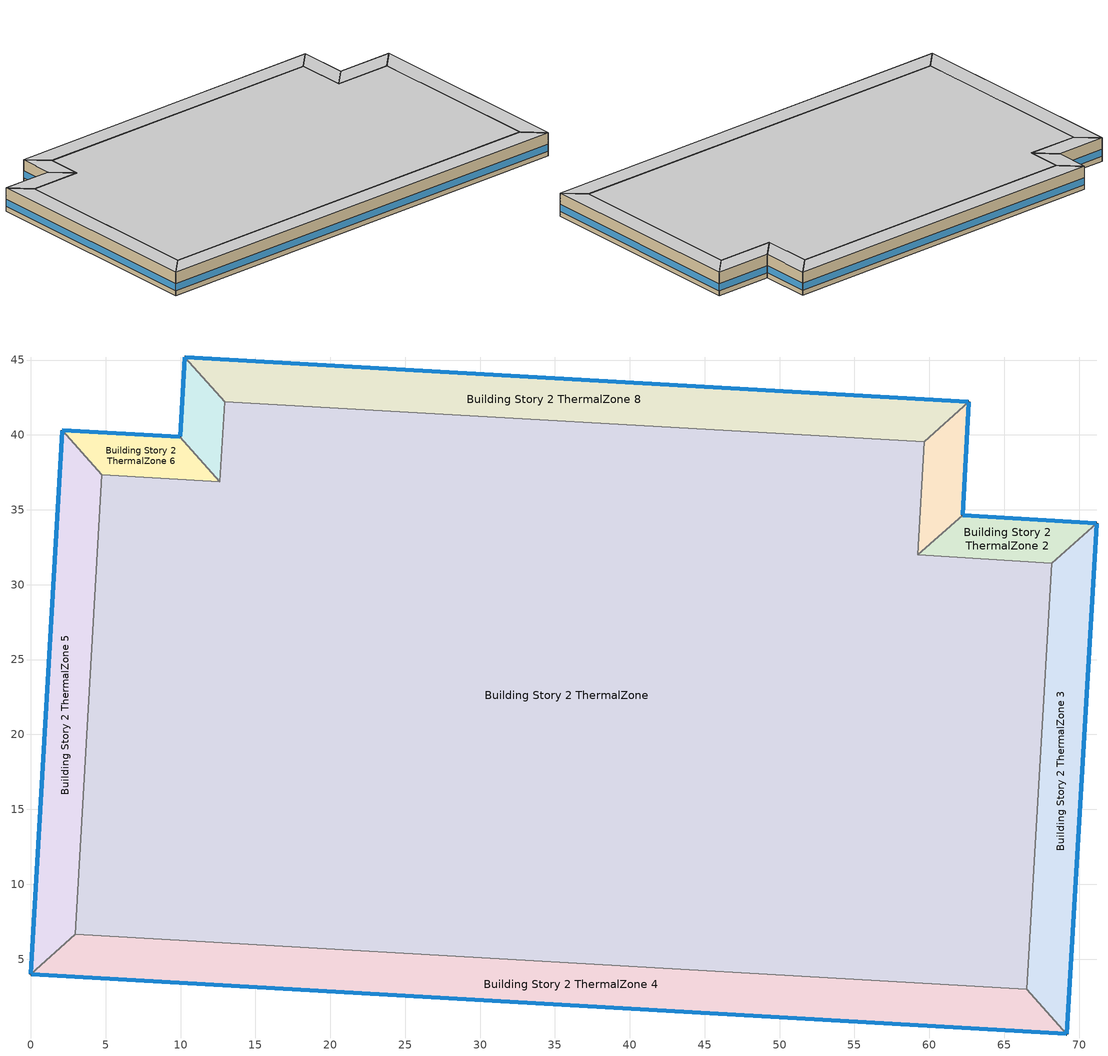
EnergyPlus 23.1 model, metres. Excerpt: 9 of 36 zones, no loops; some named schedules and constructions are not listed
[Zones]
Building Story 2 ThermalZone
 floor adiabatic (Typical Interior Ceiling): 59.65,39.54 59.23,31.99 68.18,31.44 66.51,2.99 2.99,6.66 4.76,37.33 12.62,36.88 12.95,42.21 z3.6
 wall adiabatic (Typical Interior Wall): 59.23,31.99 59.65,39.54 12.95,42.21 12.62,36.88 4.76,37.33 2.99,6.66 66.51,2.99 68.18,31.44 59.23,31.99 z3.6:7.2
 ceiling adiabatic (Typical Interior Floor): 12.95,42.21 12.62,36.88 4.76,37.33 2.99,6.66 66.51,2.99 68.18,31.44 59.23,31.99 59.65,39.54 z7.2
Building Story 2 ThermalZone 1
 floor adiabatic (Typical Interior Ceiling): 62.63,42.2 62.22,34.65 59.23,31.99 59.65,39.54 z3.6
 wall outside (Typical Insulated Steel Framed Exterior Wall R-20.41): 62.22,34.65 62.63,42.2 z3.6:7.2
 wall adiabatic (Typical Interior Wall): 62.63,42.2 59.65,39.54 59.23,31.99 62.22,34.65 z3.6:7.2
 window (U 0.48 SHGC 0.40 Dbl Ref-D Clr 6mm/13mm): 62.22,34.68 62.63,42.18 z4.36:5.45
 ceiling adiabatic (Typical Interior Floor): 59.65,39.54 59.23,31.99 62.22,34.65 62.63,42.2 z7.2
Building Story 2 ThermalZone 2
 floor adiabatic (Typical Interior Ceiling): 62.22,34.65 71.18,34.1 68.18,31.44 59.23,31.99 z3.6
 wall outside (Typical Insulated Steel Framed Exterior Wall R-20.41): 71.18,34.1 62.22,34.65 z3.6:7.2
 wall adiabatic (Typical Interior Wall): 62.22,34.65 59.23,31.99 68.18,31.44 71.18,34.1 z3.6:7.2
 window (U 0.48 SHGC 0.40 Dbl Ref-D Clr 6mm/13mm): 71.15,34.1 62.24,34.65 z4.36:5.45
 ceiling adiabatic (Typical Interior Floor): 59.23,31.99 68.18,31.44 71.18,34.1 62.22,34.65 z7.2
Building Story 2 ThermalZone 3
 floor adiabatic (Typical Interior Ceiling): 71.18,34.1 69.17,0 66.51,2.99 68.18,31.44 z3.6
 wall outside (Typical Insulated Steel Framed Exterior Wall R-20.41): 69.17,0 71.18,34.1 z3.6:7.2
 wall adiabatic (Typical Interior Wall): 71.18,34.1 68.18,31.44 66.51,2.99 69.17,0 z3.6:7.2
 window (U 0.48 SHGC 0.40 Dbl Ref-D Clr 6mm/13mm): 69.17,0.03 71.17,34.07 z4.36:5.44
 ceiling adiabatic (Typical Interior Floor): 68.18,31.44 66.51,2.99 69.17,0 71.18,34.1 z7.2
Building Story 2 ThermalZone 4
 floor adiabatic (Typical Interior Ceiling): 69.17,0 0,4 2.99,6.66 66.51,2.99 z3.6
 wall outside (Typical Insulated Steel Framed Exterior Wall R-20.41): 0,4 69.17,0 z3.6:7.2
 wall adiabatic (Typical Interior Wall): 69.17,0 66.51,2.99 2.99,6.66 0,4 z3.6:7.2
 window (U 0.48 SHGC 0.40 Dbl Ref-D Clr 6mm/13mm): 0.03,4 69.14,0 z4.36:5.44
 ceiling adiabatic (Typical Interior Floor): 66.51,2.99 2.99,6.66 0,4 69.17,0 z7.2
Building Story 2 ThermalZone 5
 floor adiabatic (Typical Interior Ceiling): 0,4 2.09,40.31 4.76,37.33 2.99,6.66 z3.6
 wall outside (Typical Insulated Steel Framed Exterior Wall R-20.41): 2.09,40.31 0,4 z3.6:7.2
 wall adiabatic (Typical Interior Wall): 0,4 2.99,6.66 4.76,37.33 2.09,40.31 z3.6:7.2
 window (U 0.48 SHGC 0.40 Dbl Ref-D Clr 6mm/13mm): 2.09,40.29 0,4.02 z4.36:5.44
 ceiling adiabatic (Typical Interior Floor): 2.99,6.66 4.76,37.33 2.09,40.31 0,4 z7.2
Building Story 2 ThermalZone 6
 floor adiabatic (Typical Interior Ceiling): 2.09,40.31 9.96,39.87 12.62,36.88 4.76,37.33 z3.6
 wall outside (Typical Insulated Steel Framed Exterior Wall R-20.41): 9.96,39.87 2.09,40.31 z3.6:7.2
 wall adiabatic (Typical Interior Wall): 2.09,40.31 4.76,37.33 12.62,36.88 9.96,39.87 z3.6:7.2
 window (U 0.48 SHGC 0.40 Dbl Ref-D Clr 6mm/13mm): 9.94,39.87 2.12,40.31 z4.36:5.45
 ceiling adiabatic (Typical Interior Ceiling): 4.76,37.33 12.62,36.88 9.96,39.87 2.09,40.31 z7.2
Building Story 2 ThermalZone 7
 floor adiabatic (Typical Interior Floor): 9.96,39.87 10.3,45.2 12.95,42.21 12.62,36.88 z3.6
 wall outside (Typical Insulated Steel Framed Exterior Wall R-20.41): 10.3,45.2 9.96,39.87 z3.6:7.2
 wall adiabatic (Typical Interior Wall): 9.96,39.87 12.62,36.88 12.95,42.21 10.3,45.2 z3.6:7.2
 window (U 0.48 SHGC 0.40 Dbl Ref-D Clr 6mm/13mm): 10.3,45.18 9.97,39.9 z4.36:5.45
 ceiling adiabatic (Typical Interior Ceiling): 12.62,36.88 12.95,42.21 10.3,45.2 9.96,39.87 z7.2
Building Story 2 ThermalZone 8
 floor adiabatic (Typical Interior Floor): 10.3,45.2 62.63,42.2 59.65,39.54 12.95,42.21 z3.6
 wall outside (Typical Insulated Steel Framed Exterior Wall R-20.41): 62.63,42.2 10.3,45.2 z3.6:7.2
 wall adiabatic (Typical Interior Wall): 10.3,45.2 12.95,42.21 59.65,39.54 62.63,42.2 z3.6:7.2
 window (U 0.48 SHGC 0.40 Dbl Ref-D Clr 6mm/13mm): 62.61,42.2 10.32,45.2 z4.36:5.44
 ceiling adiabatic (Typical Interior Ceiling): 12.95,42.21 59.65,39.54 62.63,42.2 10.3,45.2 z7.2
[Schedule:Day:Interval]
DataCenter_EQUIP_SCH Wknd|Wkdy|Hol Day 9: No, 24:00, 0.5
DataCenter_EQUIP_SCH Wknd|Wkdy|Hol Day 10: No, 24:00, 0.75
DataCenter_EQUIP_SCH Wknd|Wkdy|Hol Day 11; DataCenter_EQUIP_SCH Summer Design Day: No, 24:00, 1
Schedule Day 3: No, 24:00, 0
DataCenter_EQUIP_SCH Winter Design Day 11: No, 24:00, 0.25
SchoolSecondary KITCHEN_ELEC_EQUIP_SCH Wknd Day; SchoolSecondary KITCHEN_ELEC_EQUIP_SCH Wknd Day 1; SchoolSecondary KITCHEN_ELEC_EQUIP_SCH Default; SchoolSecondary KITCHEN_ELEC_EQUIP_SCH Winter Design Day: No, 24:00, 0.1
SchoolSecondary KITCHEN_ELEC_EQUIP_SCH Wkdy Day; SchoolSecondary KITCHEN_ELEC_EQUIP_SCH Wkdy Day 1; SchoolSecondary KITCHEN_ELEC_EQUIP_SCH Wkdy Day 2; SchoolSecondary KITCHEN_ELEC_EQUIP_SCH Summer Design Day: No, 08:00, 0.1, 10:00, 0.15, 13:00, 0.25, 15:00, 0.15, 24:00, 0.1
SchoolSecondary KITCHEN_GAS_EQUIP_SCH Wknd Day; SchoolSecondary KITCHEN_GAS_EQUIP_SCH Wknd Day 1; SchoolSecondary KITCHEN_GAS_EQUIP_SCH Default; SchoolSecondary KITCHEN_GAS_EQUIP_SCH Winter Design Day: No, 24:00, 0.02
SchoolSecondary KITCHEN_GAS_EQUIP_SCH Wkdy|SmrDsn Day; SchoolSecondary KITCHEN_GAS_EQUIP_SCH Wkdy|SmrDsn Day 1; SchoolSecondary KITCHEN_GAS_EQUIP_SCH Wkdy|SmrDsn Day 2; SchoolSecondary KITCHEN_GAS_EQUIP_SCH Summer Design Day: No, 08:00, 0.02, 10:00, 0.15, 13:00, 0.2, 15:00, 0.1, 24:00, 0.02
[Schedule:Week:Daily]
SchoolSecondary BLDG_LIGHT_SCH_2013 Week Rule - Jan1-Jun24: SchoolSecondary BLDG_LIGHT_SCH_2013 Wknd Day, SchoolSecondary BLDG_LIGHT_SCH_2013 Wkdy Day, SchoolSecondary BLDG_LIGHT_SCH_2013 Wkdy Day, SchoolSecondary BLDG_LIGHT_SCH_2013 Wkdy Day, SchoolSecondary BLDG_LIGHT_SCH_2013 Wkdy Day, SchoolSecondary BLDG_LIGHT_SCH_2013 Wkdy Day, SchoolSecondary BLDG_LIGHT_SCH_2013 Wknd Day, SchoolSecondary BLDG_LIGHT_SCH_2013 Default, SchoolSecondary BLDG_LIGHT_SCH_2013 Summer Design Day, SchoolSecondary BLDG_LIGHT_SCH_2013 Winter Design Day, SchoolSecondary BLDG_LIGHT_SCH_2013 Default, SchoolSecondary BLDG_LIGHT_SCH_2013 Default
SchoolSecondary BLDG_LIGHT_SCH_2013 Week Rule - Jun25-Jul1: SchoolSecondary BLDG_LIGHT_SCH_2013 Wknd Day, SchoolSecondary BLDG_LIGHT_SCH_2013 Wkdy Day, SchoolSecondary BLDG_LIGHT_SCH_2013 Wkdy Day, SchoolSecondary BLDG_LIGHT_SCH_2013 Wkdy Day, SchoolSecondary BLDG_LIGHT_SCH_2013 Wkdy Day, SchoolSecondary BLDG_LIGHT_SCH_2013 Wkdy Day, SchoolSecondary BLDG_LIGHT_SCH_2013 Wknd Day 1, SchoolSecondary BLDG_LIGHT_SCH_2013 Default, SchoolSecondary BLDG_LIGHT_SCH_2013 Summer Design Day, SchoolSecondary BLDG_LIGHT_SCH_2013 Winter Design Day, SchoolSecondary BLDG_LIGHT_SCH_2013 Default, SchoolSecondary BLDG_LIGHT_SCH_2013 Default
SchoolSecondary BLDG_LIGHT_SCH_2013 Week Rule - Jul2-Aug26: SchoolSecondary BLDG_LIGHT_SCH_2013 Wknd Day 1, SchoolSecondary BLDG_LIGHT_SCH_2013 Wkdy Day 1, SchoolSecondary BLDG_LIGHT_SCH_2013 Wkdy Day 1, SchoolSecondary BLDG_LIGHT_SCH_2013 Wkdy Day 1, SchoolSecondary BLDG_LIGHT_SCH_2013 Wkdy Day 1, SchoolSecondary BLDG_LIGHT_SCH_2013 Wkdy Day 1, SchoolSecondary BLDG_LIGHT_SCH_2013 Wknd Day 1, SchoolSecondary BLDG_LIGHT_SCH_2013 Default, SchoolSecondary BLDG_LIGHT_SCH_2013 Summer Design Day, SchoolSecondary BLDG_LIGHT_SCH_2013 Winter Design Day, SchoolSecondary BLDG_LIGHT_SCH_2013 Default, SchoolSecondary BLDG_LIGHT_SCH_2013 Default
SchoolSecondary BLDG_LIGHT_SCH_2013 Week Rule - Aug27-Sep2: SchoolSecondary BLDG_LIGHT_SCH_2013 Wknd Day 1, SchoolSecondary BLDG_LIGHT_SCH_2013 Wkdy Day 1, SchoolSecondary BLDG_LIGHT_SCH_2013 Wkdy Day 1, SchoolSecondary BLDG_LIGHT_SCH_2013 Wkdy Day 1, SchoolSecondary BLDG_LIGHT_SCH_2013 Wkdy Day 1, SchoolSecondary BLDG_LIGHT_SCH_2013 Wkdy Day 2, SchoolSecondary BLDG_LIGHT_SCH_2013 Default, SchoolSecondary BLDG_LIGHT_SCH_2013 Default, SchoolSecondary BLDG_LIGHT_SCH_2013 Summer Design Day, SchoolSecondary BLDG_LIGHT_SCH_2013 Winter Design Day, SchoolSecondary BLDG_LIGHT_SCH_2013 Default, SchoolSecondary BLDG_LIGHT_SCH_2013 Default
SchoolSecondary BLDG_LIGHT_SCH_2013 Week Rule - Sep3-Dec31: SchoolSecondary BLDG_LIGHT_SCH_2013 Default, SchoolSecondary BLDG_LIGHT_SCH_2013 Wkdy Day 2, SchoolSecondary BLDG_LIGHT_SCH_2013 Wkdy Day 2, SchoolSecondary BLDG_LIGHT_SCH_2013 Wkdy Day 2, SchoolSecondary BLDG_LIGHT_SCH_2013 Wkdy Day 2, SchoolSecondary BLDG_LIGHT_SCH_2013 Wkdy Day 2, SchoolSecondary BLDG_LIGHT_SCH_2013 Default, SchoolSecondary BLDG_LIGHT_SCH_2013 Default, SchoolSecondary BLDG_LIGHT_SCH_2013 Summer Design Day, SchoolSecondary BLDG_LIGHT_SCH_2013 Winter Design Day, SchoolSecondary BLDG_LIGHT_SCH_2013 Default, SchoolSecondary BLDG_LIGHT_SCH_2013 Default
SchoolSecondary BLDG_LIGHT_LIBRARY_SCH_2013 Week Rule - Jan1-Jun24: SchoolSecondary BLDG_LIGHT_LIBRARY_SCH_2013 Wknd Day, SchoolSecondary BLDG_LIGHT_LIBRARY_SCH_2013 Wkdy Day, SchoolSecondary BLDG_LIGHT_LIBRARY_SCH_2013 Wkdy Day, SchoolSecondary BLDG_LIGHT_LIBRARY_SCH_2013 Wkdy Day, SchoolSecondary BLDG_LIGHT_LIBRARY_SCH_2013 Wkdy Day, SchoolSecondary BLDG_LIGHT_LIBRARY_SCH_2013 Wkdy Day, SchoolSecondary BLDG_LIGHT_LIBRARY_SCH_2013 Wknd Day, SchoolSecondary BLDG_LIGHT_LIBRARY_SCH_2013 Default, SchoolSecondary BLDG_LIGHT_LIBRARY_SCH_2013 Summer Design Day, SchoolSecondary BLDG_LIGHT_LIBRARY_SCH_2013 Winter Design Day, SchoolSecondary BLDG_LIGHT_LIBRARY_SCH_2013 Default, SchoolSecondary BLDG_LIGHT_LIBRARY_SCH_2013 Default
SchoolSecondary BLDG_LIGHT_LIBRARY_SCH_2013 Week Rule - Jun25-Jul1: SchoolSecondary BLDG_LIGHT_LIBRARY_SCH_2013 Wknd Day, SchoolSecondary BLDG_LIGHT_LIBRARY_SCH_2013 Wkdy Day, SchoolSecondary BLDG_LIGHT_LIBRARY_SCH_2013 Wkdy Day, SchoolSecondary BLDG_LIGHT_LIBRARY_SCH_2013 Wkdy Day, SchoolSecondary BLDG_LIGHT_LIBRARY_SCH_2013 Wkdy Day, SchoolSecondary BLDG_LIGHT_LIBRARY_SCH_2013 Wkdy Day, SchoolSecondary BLDG_LIGHT_LIBRARY_SCH_2013 Wknd Day 1, SchoolSecondary BLDG_LIGHT_LIBRARY_SCH_2013 Default, SchoolSecondary BLDG_LIGHT_LIBRARY_SCH_2013 Summer Design Day, SchoolSecondary BLDG_LIGHT_LIBRARY_SCH_2013 Winter Design Day, SchoolSecondary BLDG_LIGHT_LIBRARY_SCH_2013 Default, SchoolSecondary BLDG_LIGHT_LIBRARY_SCH_2013 Default
SchoolSecondary BLDG_LIGHT_LIBRARY_SCH_2013 Week Rule - Jul2-Aug26: SchoolSecondary BLDG_LIGHT_LIBRARY_SCH_2013 Wknd Day 1, SchoolSecondary BLDG_LIGHT_LIBRARY_SCH_2013 Wkdy Day 1, SchoolSecondary BLDG_LIGHT_LIBRARY_SCH_2013 Wkdy Day 1, SchoolSecondary BLDG_LIGHT_LIBRARY_SCH_2013 Wkdy Day 1, SchoolSecondary BLDG_LIGHT_LIBRARY_SCH_2013 Wkdy Day 1, SchoolSecondary BLDG_LIGHT_LIBRARY_SCH_2013 Wkdy Day 1, SchoolSecondary BLDG_LIGHT_LIBRARY_SCH_2013 Wknd Day 1, SchoolSecondary BLDG_LIGHT_LIBRARY_SCH_2013 Default, SchoolSecondary BLDG_LIGHT_LIBRARY_SCH_2013 Summer Design Day, SchoolSecondary BLDG_LIGHT_LIBRARY_SCH_2013 Winter Design Day, SchoolSecondary BLDG_LIGHT_LIBRARY_SCH_2013 Default, SchoolSecondary BLDG_LIGHT_LIBRARY_SCH_2013 Default
SchoolSecondary BLDG_LIGHT_LIBRARY_SCH_2013 Week Rule - Aug27-Sep2: SchoolSecondary BLDG_LIGHT_LIBRARY_SCH_2013 Wknd Day 1, SchoolSecondary BLDG_LIGHT_LIBRARY_SCH_2013 Wkdy Day 1, SchoolSecondary BLDG_LIGHT_LIBRARY_SCH_2013 Wkdy Day 1, SchoolSecondary BLDG_LIGHT_LIBRARY_SCH_2013 Wkdy Day 1, SchoolSecondary BLDG_LIGHT_LIBRARY_SCH_2013 Wkdy Day 1, SchoolSecondary BLDG_LIGHT_LIBRARY_SCH_2013 Wkdy Day 2, SchoolSecondary BLDG_LIGHT_LIBRARY_SCH_2013 Default, SchoolSecondary BLDG_LIGHT_LIBRARY_SCH_2013 Default, SchoolSecondary BLDG_LIGHT_LIBRARY_SCH_2013 Summer Design Day, SchoolSecondary BLDG_LIGHT_LIBRARY_SCH_2013 Winter Design Day, SchoolSecondary BLDG_LIGHT_LIBRARY_SCH_2013 Default, SchoolSecondary BLDG_LIGHT_LIBRARY_SCH_2013 Default
SchoolSecondary BLDG_LIGHT_LIBRARY_SCH_2013 Week Rule - Sep3-Dec31: SchoolSecondary BLDG_LIGHT_LIBRARY_SCH_2013 Default, SchoolSecondary BLDG_LIGHT_LIBRARY_SCH_2013 Wkdy Day 2, SchoolSecondary BLDG_LIGHT_LIBRARY_SCH_2013 Wkdy Day 2, SchoolSecondary BLDG_LIGHT_LIBRARY_SCH_2013 Wkdy Day 2, SchoolSecondary BLDG_LIGHT_LIBRARY_SCH_2013 Wkdy Day 2, SchoolSecondary BLDG_LIGHT_LIBRARY_SCH_2013 Wkdy Day 2, SchoolSecondary BLDG_LIGHT_LIBRARY_SCH_2013 Default, SchoolSecondary BLDG_LIGHT_LIBRARY_SCH_2013 Default, SchoolSecondary BLDG_LIGHT_LIBRARY_SCH_2013 Summer Design Day, SchoolSecondary BLDG_LIGHT_LIBRARY_SCH_2013 Winter Design Day, SchoolSecondary BLDG_LIGHT_LIBRARY_SCH_2013 Default, SchoolSecondary BLDG_LIGHT_LIBRARY_SCH_2013 Default
SchoolSecondary BLDG_LIGHT_LOBBYFLR1_SCH_2013 Week Rule - Jan1-Jun24: SchoolSecondary BLDG_LIGHT_LOBBYFLR1_SCH_2013 Wknd Day, SchoolSecondary BLDG_LIGHT_LOBBYFLR1_SCH_2013 Wkdy Day, SchoolSecondary BLDG_LIGHT_LOBBYFLR1_SCH_2013 Wkdy Day, SchoolSecondary BLDG_LIGHT_LOBBYFLR1_SCH_2013 Wkdy Day, SchoolSecondary BLDG_LIGHT_LOBBYFLR1_SCH_2013 Wkdy Day, SchoolSecondary BLDG_LIGHT_LOBBYFLR1_SCH_2013 Wkdy Day, SchoolSecondary BLDG_LIGHT_LOBBYFLR1_SCH_2013 Wknd Day, SchoolSecondary BLDG_LIGHT_LOBBYFLR1_SCH_2013 Default, SchoolSecondary BLDG_LIGHT_LOBBYFLR1_SCH_2013 Summer Design Day, SchoolSecondary BLDG_LIGHT_LOBBYFLR1_SCH_2013 Winter Design Day, SchoolSecondary BLDG_LIGHT_LOBBYFLR1_SCH_2013 Default, SchoolSecondary BLDG_LIGHT_LOBBYFLR1_SCH_2013 Default
SchoolSecondary BLDG_LIGHT_LOBBYFLR1_SCH_2013 Week Rule - Jun25-Jul1: SchoolSecondary BLDG_LIGHT_LOBBYFLR1_SCH_2013 Wknd Day, SchoolSecondary BLDG_LIGHT_LOBBYFLR1_SCH_2013 Wkdy Day, SchoolSecondary BLDG_LIGHT_LOBBYFLR1_SCH_2013 Wkdy Day, SchoolSecondary BLDG_LIGHT_LOBBYFLR1_SCH_2013 Wkdy Day, SchoolSecondary BLDG_LIGHT_LOBBYFLR1_SCH_2013 Wkdy Day, SchoolSecondary BLDG_LIGHT_LOBBYFLR1_SCH_2013 Wkdy Day, SchoolSecondary BLDG_LIGHT_LOBBYFLR1_SCH_2013 Wknd Day 1, SchoolSecondary BLDG_LIGHT_LOBBYFLR1_SCH_2013 Default, SchoolSecondary BLDG_LIGHT_LOBBYFLR1_SCH_2013 Summer Design Day, SchoolSecondary BLDG_LIGHT_LOBBYFLR1_SCH_2013 Winter Design Day, SchoolSecondary BLDG_LIGHT_LOBBYFLR1_SCH_2013 Default, SchoolSecondary BLDG_LIGHT_LOBBYFLR1_SCH_2013 Default
SchoolSecondary BLDG_LIGHT_LOBBYFLR1_SCH_2013 Week Rule - Jul2-Aug26: SchoolSecondary BLDG_LIGHT_LOBBYFLR1_SCH_2013 Wknd Day 1, SchoolSecondary BLDG_LIGHT_LOBBYFLR1_SCH_2013 Wkdy Day 1, SchoolSecondary BLDG_LIGHT_LOBBYFLR1_SCH_2013 Wkdy Day 1, SchoolSecondary BLDG_LIGHT_LOBBYFLR1_SCH_2013 Wkdy Day 1, SchoolSecondary BLDG_LIGHT_LOBBYFLR1_SCH_2013 Wkdy Day 1, SchoolSecondary BLDG_LIGHT_LOBBYFLR1_SCH_2013 Wkdy Day 1, SchoolSecondary BLDG_LIGHT_LOBBYFLR1_SCH_2013 Wknd Day 1, SchoolSecondary BLDG_LIGHT_LOBBYFLR1_SCH_2013 Default, SchoolSecondary BLDG_LIGHT_LOBBYFLR1_SCH_2013 Summer Design Day, SchoolSecondary BLDG_LIGHT_LOBBYFLR1_SCH_2013 Winter Design Day, SchoolSecondary BLDG_LIGHT_LOBBYFLR1_SCH_2013 Default, SchoolSecondary BLDG_LIGHT_LOBBYFLR1_SCH_2013 Default
SchoolSecondary BLDG_LIGHT_LOBBYFLR1_SCH_2013 Week Rule - Aug27-Sep2: SchoolSecondary BLDG_LIGHT_LOBBYFLR1_SCH_2013 Wknd Day 1, SchoolSecondary BLDG_LIGHT_LOBBYFLR1_SCH_2013 Wkdy Day 1, SchoolSecondary BLDG_LIGHT_LOBBYFLR1_SCH_2013 Wkdy Day 1, SchoolSecondary BLDG_LIGHT_LOBBYFLR1_SCH_2013 Wkdy Day 1, SchoolSecondary BLDG_LIGHT_LOBBYFLR1_SCH_2013 Wkdy Day 1, SchoolSecondary BLDG_LIGHT_LOBBYFLR1_SCH_2013 Wkdy Day 2, SchoolSecondary BLDG_LIGHT_LOBBYFLR1_SCH_2013 Default, SchoolSecondary BLDG_LIGHT_LOBBYFLR1_SCH_2013 Default, SchoolSecondary BLDG_LIGHT_LOBBYFLR1_SCH_2013 Summer Design Day, SchoolSecondary BLDG_LIGHT_LOBBYFLR1_SCH_2013 Winter Design Day, SchoolSecondary BLDG_LIGHT_LOBBYFLR1_SCH_2013 Default, SchoolSecondary BLDG_LIGHT_LOBBYFLR1_SCH_2013 Default
SchoolSecondary BLDG_LIGHT_LOBBYFLR1_SCH_2013 Week Rule - Sep3-Dec31: SchoolSecondary BLDG_LIGHT_LOBBYFLR1_SCH_2013 Default, SchoolSecondary BLDG_LIGHT_LOBBYFLR1_SCH_2013 Wkdy Day 2, SchoolSecondary BLDG_LIGHT_LOBBYFLR1_SCH_2013 Wkdy Day 2, SchoolSecondary BLDG_LIGHT_LOBBYFLR1_SCH_2013 Wkdy Day 2, SchoolSecondary BLDG_LIGHT_LOBBYFLR1_SCH_2013 Wkdy Day 2, SchoolSecondary BLDG_LIGHT_LOBBYFLR1_SCH_2013 Wkdy Day 2, SchoolSecondary BLDG_LIGHT_LOBBYFLR1_SCH_2013 Default, SchoolSecondary BLDG_LIGHT_LOBBYFLR1_SCH_2013 Default, SchoolSecondary BLDG_LIGHT_LOBBYFLR1_SCH_2013 Summer Design Day, SchoolSecondary BLDG_LIGHT_LOBBYFLR1_SCH_2013 Winter Design Day, SchoolSecondary BLDG_LIGHT_LOBBYFLR1_SCH_2013 Default, SchoolSecondary BLDG_LIGHT_LOBBYFLR1_SCH_2013 Default
SchoolSecondary BLDG_LIGHT_MECHANICAL_SCH_2013 Week Rule - Jan1-Jun24: SchoolSecondary BLDG_LIGHT_MECHANICAL_SCH_2013 Wknd Day, SchoolSecondary BLDG_LIGHT_MECHANICAL_SCH_2013 Wkdy Day, SchoolSecondary BLDG_LIGHT_MECHANICAL_SCH_2013 Wkdy Day, SchoolSecondary BLDG_LIGHT_MECHANICAL_SCH_2013 Wkdy Day, SchoolSecondary BLDG_LIGHT_MECHANICAL_SCH_2013 Wkdy Day, SchoolSecondary BLDG_LIGHT_MECHANICAL_SCH_2013 Wkdy Day, SchoolSecondary BLDG_LIGHT_MECHANICAL_SCH_2013 Wknd Day, SchoolSecondary BLDG_LIGHT_MECHANICAL_SCH_2013 Default, SchoolSecondary BLDG_LIGHT_MECHANICAL_SCH_2013 Summer Design Day, SchoolSecondary BLDG_LIGHT_MECHANICAL_SCH_2013 Winter Design Day, SchoolSecondary BLDG_LIGHT_MECHANICAL_SCH_2013 Default, SchoolSecondary BLDG_LIGHT_MECHANICAL_SCH_2013 Default
SchoolSecondary BLDG_LIGHT_MECHANICAL_SCH_2013 Week Rule - Jun25-Jul1: SchoolSecondary BLDG_LIGHT_MECHANICAL_SCH_2013 Wknd Day, SchoolSecondary BLDG_LIGHT_MECHANICAL_SCH_2013 Wkdy Day, SchoolSecondary BLDG_LIGHT_MECHANICAL_SCH_2013 Wkdy Day, SchoolSecondary BLDG_LIGHT_MECHANICAL_SCH_2013 Wkdy Day, SchoolSecondary BLDG_LIGHT_MECHANICAL_SCH_2013 Wkdy Day, SchoolSecondary BLDG_LIGHT_MECHANICAL_SCH_2013 Wkdy Day, SchoolSecondary BLDG_LIGHT_MECHANICAL_SCH_2013 Wknd Day 1, SchoolSecondary BLDG_LIGHT_MECHANICAL_SCH_2013 Default, SchoolSecondary BLDG_LIGHT_MECHANICAL_SCH_2013 Summer Design Day, SchoolSecondary BLDG_LIGHT_MECHANICAL_SCH_2013 Winter Design Day, SchoolSecondary BLDG_LIGHT_MECHANICAL_SCH_2013 Default, SchoolSecondary BLDG_LIGHT_MECHANICAL_SCH_2013 Default
SchoolSecondary BLDG_LIGHT_MECHANICAL_SCH_2013 Week Rule - Jul2-Aug26: SchoolSecondary BLDG_LIGHT_MECHANICAL_SCH_2013 Wknd Day 1, SchoolSecondary BLDG_LIGHT_MECHANICAL_SCH_2013 Wkdy Day 1, SchoolSecondary BLDG_LIGHT_MECHANICAL_SCH_2013 Wkdy Day 1, SchoolSecondary BLDG_LIGHT_MECHANICAL_SCH_2013 Wkdy Day 1, SchoolSecondary BLDG_LIGHT_MECHANICAL_SCH_2013 Wkdy Day 1, SchoolSecondary BLDG_LIGHT_MECHANICAL_SCH_2013 Wkdy Day 1, SchoolSecondary BLDG_LIGHT_MECHANICAL_SCH_2013 Wknd Day 1, SchoolSecondary BLDG_LIGHT_MECHANICAL_SCH_2013 Default, SchoolSecondary BLDG_LIGHT_MECHANICAL_SCH_2013 Summer Design Day, SchoolSecondary BLDG_LIGHT_MECHANICAL_SCH_2013 Winter Design Day, SchoolSecondary BLDG_LIGHT_MECHANICAL_SCH_2013 Default, SchoolSecondary BLDG_LIGHT_MECHANICAL_SCH_2013 Default
SchoolSecondary BLDG_LIGHT_MECHANICAL_SCH_2013 Week Rule - Aug27-Sep2: SchoolSecondary BLDG_LIGHT_MECHANICAL_SCH_2013 Wknd Day 1, SchoolSecondary BLDG_LIGHT_MECHANICAL_SCH_2013 Wkdy Day 1, SchoolSecondary BLDG_LIGHT_MECHANICAL_SCH_2013 Wkdy Day 1, SchoolSecondary BLDG_LIGHT_MECHANICAL_SCH_2013 Wkdy Day 1, SchoolSecondary BLDG_LIGHT_MECHANICAL_SCH_2013 Wkdy Day 1, SchoolSecondary BLDG_LIGHT_MECHANICAL_SCH_2013 Wkdy Day 2, SchoolSecondary BLDG_LIGHT_MECHANICAL_SCH_2013 Default, SchoolSecondary BLDG_LIGHT_MECHANICAL_SCH_2013 Default, SchoolSecondary BLDG_LIGHT_MECHANICAL_SCH_2013 Summer Design Day, SchoolSecondary BLDG_LIGHT_MECHANICAL_SCH_2013 Winter Design Day, SchoolSecondary BLDG_LIGHT_MECHANICAL_SCH_2013 Default, SchoolSecondary BLDG_LIGHT_MECHANICAL_SCH_2013 Default
SchoolSecondary BLDG_LIGHT_MECHANICAL_SCH_2013 Week Rule - Sep3-Dec31: SchoolSecondary BLDG_LIGHT_MECHANICAL_SCH_2013 Default, SchoolSecondary BLDG_LIGHT_MECHANICAL_SCH_2013 Wkdy Day 2, SchoolSecondary BLDG_LIGHT_MECHANICAL_SCH_2013 Wkdy Day 2, SchoolSecondary BLDG_LIGHT_MECHANICAL_SCH_2013 Wkdy Day 2, SchoolSecondary BLDG_LIGHT_MECHANICAL_SCH_2013 Wkdy Day 2, SchoolSecondary BLDG_LIGHT_MECHANICAL_SCH_2013 Wkdy Day 2, SchoolSecondary BLDG_LIGHT_MECHANICAL_SCH_2013 Default, SchoolSecondary BLDG_LIGHT_MECHANICAL_SCH_2013 Default, SchoolSecondary BLDG_LIGHT_MECHANICAL_SCH_2013 Summer Design Day, SchoolSecondary BLDG_LIGHT_MECHANICAL_SCH_2013 Winter Design Day, SchoolSecondary BLDG_LIGHT_MECHANICAL_SCH_2013 Default, SchoolSecondary BLDG_LIGHT_MECHANICAL_SCH_2013 Default
SchoolSecondary BLDG_LIGHT_OFFICE_SCH_2013 Week Rule - Jan1-Jun24: SchoolSecondary BLDG_LIGHT_OFFICE_SCH_2013 Wknd Day, SchoolSecondary BLDG_LIGHT_OFFICE_SCH_2013 Wkdy Day, SchoolSecondary BLDG_LIGHT_OFFICE_SCH_2013 Wkdy Day, SchoolSecondary BLDG_LIGHT_OFFICE_SCH_2013 Wkdy Day, SchoolSecondary BLDG_LIGHT_OFFICE_SCH_2013 Wkdy Day, SchoolSecondary BLDG_LIGHT_OFFICE_SCH_2013 Wkdy Day, SchoolSecondary BLDG_LIGHT_OFFICE_SCH_2013 Wknd Day, SchoolSecondary BLDG_LIGHT_OFFICE_SCH_2013 Default, SchoolSecondary BLDG_LIGHT_OFFICE_SCH_2013 Summer Design Day, SchoolSecondary BLDG_LIGHT_OFFICE_SCH_2013 Winter Design Day, SchoolSecondary BLDG_LIGHT_OFFICE_SCH_2013 Default, SchoolSecondary BLDG_LIGHT_OFFICE_SCH_2013 Default
SchoolSecondary BLDG_LIGHT_OFFICE_SCH_2013 Week Rule - Jun25-Jul1: SchoolSecondary BLDG_LIGHT_OFFICE_SCH_2013 Wknd Day, SchoolSecondary BLDG_LIGHT_OFFICE_SCH_2013 Wkdy Day, SchoolSecondary BLDG_LIGHT_OFFICE_SCH_2013 Wkdy Day, SchoolSecondary BLDG_LIGHT_OFFICE_SCH_2013 Wkdy Day, SchoolSecondary BLDG_LIGHT_OFFICE_SCH_2013 Wkdy Day, SchoolSecondary BLDG_LIGHT_OFFICE_SCH_2013 Wkdy Day, SchoolSecondary BLDG_LIGHT_OFFICE_SCH_2013 Wknd Day 1, SchoolSecondary BLDG_LIGHT_OFFICE_SCH_2013 Default, SchoolSecondary BLDG_LIGHT_OFFICE_SCH_2013 Summer Design Day, SchoolSecondary BLDG_LIGHT_OFFICE_SCH_2013 Winter Design Day, SchoolSecondary BLDG_LIGHT_OFFICE_SCH_2013 Default, SchoolSecondary BLDG_LIGHT_OFFICE_SCH_2013 Default
SchoolSecondary BLDG_LIGHT_OFFICE_SCH_2013 Week Rule - Jul2-Aug26: SchoolSecondary BLDG_LIGHT_OFFICE_SCH_2013 Wknd Day 1, SchoolSecondary BLDG_LIGHT_OFFICE_SCH_2013 Wkdy Day 1, SchoolSecondary BLDG_LIGHT_OFFICE_SCH_2013 Wkdy Day 1, SchoolSecondary BLDG_LIGHT_OFFICE_SCH_2013 Wkdy Day 1, SchoolSecondary BLDG_LIGHT_OFFICE_SCH_2013 Wkdy Day 1, SchoolSecondary BLDG_LIGHT_OFFICE_SCH_2013 Wkdy Day 1, SchoolSecondary BLDG_LIGHT_OFFICE_SCH_2013 Wknd Day 1, SchoolSecondary BLDG_LIGHT_OFFICE_SCH_2013 Default, SchoolSecondary BLDG_LIGHT_OFFICE_SCH_2013 Summer Design Day, SchoolSecondary BLDG_LIGHT_OFFICE_SCH_2013 Winter Design Day, SchoolSecondary BLDG_LIGHT_OFFICE_SCH_2013 Default, SchoolSecondary BLDG_LIGHT_OFFICE_SCH_2013 Default
SchoolSecondary BLDG_LIGHT_OFFICE_SCH_2013 Week Rule - Aug27-Sep2: SchoolSecondary BLDG_LIGHT_OFFICE_SCH_2013 Wknd Day 1, SchoolSecondary BLDG_LIGHT_OFFICE_SCH_2013 Wkdy Day 1, SchoolSecondary BLDG_LIGHT_OFFICE_SCH_2013 Wkdy Day 1, SchoolSecondary BLDG_LIGHT_OFFICE_SCH_2013 Wkdy Day 1, SchoolSecondary BLDG_LIGHT_OFFICE_SCH_2013 Wkdy Day 1, SchoolSecondary BLDG_LIGHT_OFFICE_SCH_2013 Wkdy Day 2, SchoolSecondary BLDG_LIGHT_OFFICE_SCH_2013 Default, SchoolSecondary BLDG_LIGHT_OFFICE_SCH_2013 Default, SchoolSecondary BLDG_LIGHT_OFFICE_SCH_2013 Summer Design Day, SchoolSecondary BLDG_LIGHT_OFFICE_SCH_2013 Winter Design Day, SchoolSecondary BLDG_LIGHT_OFFICE_SCH_2013 Default, SchoolSecondary BLDG_LIGHT_OFFICE_SCH_2013 Default
SchoolSecondary BLDG_LIGHT_OFFICE_SCH_2013 Week Rule - Sep3-Dec31: SchoolSecondary BLDG_LIGHT_OFFICE_SCH_2013 Default, SchoolSecondary BLDG_LIGHT_OFFICE_SCH_2013 Wkdy Day 2, SchoolSecondary BLDG_LIGHT_OFFICE_SCH_2013 Wkdy Day 2, SchoolSecondary BLDG_LIGHT_OFFICE_SCH_2013 Wkdy Day 2, SchoolSecondary BLDG_LIGHT_OFFICE_SCH_2013 Wkdy Day 2, SchoolSecondary BLDG_LIGHT_OFFICE_SCH_2013 Wkdy Day 2, SchoolSecondary BLDG_LIGHT_OFFICE_SCH_2013 Default, SchoolSecondary BLDG_LIGHT_OFFICE_SCH_2013 Default, SchoolSecondary BLDG_LIGHT_OFFICE_SCH_2013 Summer Design Day, SchoolSecondary BLDG_LIGHT_OFFICE_SCH_2013 Winter Design Day, SchoolSecondary BLDG_LIGHT_OFFICE_SCH_2013 Default, SchoolSecondary BLDG_LIGHT_OFFICE_SCH_2013 Default
DataCenter_EQUIP_SCH Week Rule - Oct29-Nov4: DataCenter_EQUIP_SCH Wknd|Wkdy|Hol Day 9, DataCenter_EQUIP_SCH Wknd|Wkdy|Hol Day 9, DataCenter_EQUIP_SCH Wknd|Wkdy|Hol Day 9, DataCenter_EQUIP_SCH Wknd|Wkdy|Hol Day 10, DataCenter_EQUIP_SCH Wknd|Wkdy|Hol Day 10, DataCenter_EQUIP_SCH Wknd|Wkdy|Hol Day 10, DataCenter_EQUIP_SCH Wknd|Wkdy|Hol Day 10, Schedule Day 3, DataCenter_EQUIP_SCH Summer Design Day, DataCenter_EQUIP_SCH Winter Design Day 11, Schedule Day 3, Schedule Day 3
DataCenter_EQUIP_SCH Week Rule - Nov5-Nov25: DataCenter_EQUIP_SCH Wknd|Wkdy|Hol Day 10, DataCenter_EQUIP_SCH Wknd|Wkdy|Hol Day 10, DataCenter_EQUIP_SCH Wknd|Wkdy|Hol Day 10, DataCenter_EQUIP_SCH Wknd|Wkdy|Hol Day 10, DataCenter_EQUIP_SCH Wknd|Wkdy|Hol Day 10, DataCenter_EQUIP_SCH Wknd|Wkdy|Hol Day 10, DataCenter_EQUIP_SCH Wknd|Wkdy|Hol Day 10, Schedule Day 3, DataCenter_EQUIP_SCH Summer Design Day, DataCenter_EQUIP_SCH Winter Design Day 11, Schedule Day 3, Schedule Day 3
DataCenter_EQUIP_SCH Week Rule - Nov26-Dec2: DataCenter_EQUIP_SCH Wknd|Wkdy|Hol Day 10, DataCenter_EQUIP_SCH Wknd|Wkdy|Hol Day 10, DataCenter_EQUIP_SCH Wknd|Wkdy|Hol Day 10, DataCenter_EQUIP_SCH Wknd|Wkdy|Hol Day 10, DataCenter_EQUIP_SCH Wknd|Wkdy|Hol Day 10, DataCenter_EQUIP_SCH Wknd|Wkdy|Hol Day 11, DataCenter_EQUIP_SCH Wknd|Wkdy|Hol Day 11, Schedule Day 3, DataCenter_EQUIP_SCH Summer Design Day, DataCenter_EQUIP_SCH Winter Design Day 11, Schedule Day 3, Schedule Day 3
DataCenter_EQUIP_SCH Week Rule - Dec3-Dec31: DataCenter_EQUIP_SCH Wknd|Wkdy|Hol Day 11, DataCenter_EQUIP_SCH Wknd|Wkdy|Hol Day 11, DataCenter_EQUIP_SCH Wknd|Wkdy|Hol Day 11, DataCenter_EQUIP_SCH Wknd|Wkdy|Hol Day 11, DataCenter_EQUIP_SCH Wknd|Wkdy|Hol Day 11, DataCenter_EQUIP_SCH Wknd|Wkdy|Hol Day 11, DataCenter_EQUIP_SCH Wknd|Wkdy|Hol Day 11, Schedule Day 3, DataCenter_EQUIP_SCH Summer Design Day, DataCenter_EQUIP_SCH Winter Design Day 11, Schedule Day 3, Schedule Day 3
SchoolSecondary KITCHEN_ELEC_EQUIP_SCH Week Rule - Jan1-Jun24: SchoolSecondary KITCHEN_ELEC_EQUIP_SCH Wknd Day, SchoolSecondary KITCHEN_ELEC_EQUIP_SCH Wkdy Day, SchoolSecondary KITCHEN_ELEC_EQUIP_SCH Wkdy Day, SchoolSecondary KITCHEN_ELEC_EQUIP_SCH Wkdy Day, SchoolSecondary KITCHEN_ELEC_EQUIP_SCH Wkdy Day, SchoolSecondary KITCHEN_ELEC_EQUIP_SCH Wkdy Day, SchoolSecondary KITCHEN_ELEC_EQUIP_SCH Wknd Day, SchoolSecondary KITCHEN_ELEC_EQUIP_SCH Default, SchoolSecondary KITCHEN_ELEC_EQUIP_SCH Summer Design Day, SchoolSecondary KITCHEN_ELEC_EQUIP_SCH Winter Design Day, SchoolSecondary KITCHEN_ELEC_EQUIP_SCH Default, SchoolSecondary KITCHEN_ELEC_EQUIP_SCH Default
SchoolSecondary KITCHEN_ELEC_EQUIP_SCH Week Rule - Jun25-Jul1: SchoolSecondary KITCHEN_ELEC_EQUIP_SCH Wknd Day, SchoolSecondary KITCHEN_ELEC_EQUIP_SCH Wkdy Day, SchoolSecondary KITCHEN_ELEC_EQUIP_SCH Wkdy Day, SchoolSecondary KITCHEN_ELEC_EQUIP_SCH Wkdy Day, SchoolSecondary KITCHEN_ELEC_EQUIP_SCH Wkdy Day, SchoolSecondary KITCHEN_ELEC_EQUIP_SCH Wkdy Day, SchoolSecondary KITCHEN_ELEC_EQUIP_SCH Wknd Day 1, SchoolSecondary KITCHEN_ELEC_EQUIP_SCH Default, SchoolSecondary KITCHEN_ELEC_EQUIP_SCH Summer Design Day, SchoolSecondary KITCHEN_ELEC_EQUIP_SCH Winter Design Day, SchoolSecondary KITCHEN_ELEC_EQUIP_SCH Default, SchoolSecondary KITCHEN_ELEC_EQUIP_SCH Default
SchoolSecondary KITCHEN_ELEC_EQUIP_SCH Week Rule - Jul2-Aug26: SchoolSecondary KITCHEN_ELEC_EQUIP_SCH Wknd Day 1, SchoolSecondary KITCHEN_ELEC_EQUIP_SCH Wkdy Day 1, SchoolSecondary KITCHEN_ELEC_EQUIP_SCH Wkdy Day 1, SchoolSecondary KITCHEN_ELEC_EQUIP_SCH Wkdy Day 1, SchoolSecondary KITCHEN_ELEC_EQUIP_SCH Wkdy Day 1, SchoolSecondary KITCHEN_ELEC_EQUIP_SCH Wkdy Day 1, SchoolSecondary KITCHEN_ELEC_EQUIP_SCH Wknd Day 1, SchoolSecondary KITCHEN_ELEC_EQUIP_SCH Default, SchoolSecondary KITCHEN_ELEC_EQUIP_SCH Summer Design Day, SchoolSecondary KITCHEN_ELEC_EQUIP_SCH Winter Design Day, SchoolSecondary KITCHEN_ELEC_EQUIP_SCH Default, SchoolSecondary KITCHEN_ELEC_EQUIP_SCH Default
SchoolSecondary KITCHEN_ELEC_EQUIP_SCH Week Rule - Aug27-Sep2: SchoolSecondary KITCHEN_ELEC_EQUIP_SCH Wknd Day 1, SchoolSecondary KITCHEN_ELEC_EQUIP_SCH Wkdy Day 1, SchoolSecondary KITCHEN_ELEC_EQUIP_SCH Wkdy Day 1, SchoolSecondary KITCHEN_ELEC_EQUIP_SCH Wkdy Day 1, SchoolSecondary KITCHEN_ELEC_EQUIP_SCH Wkdy Day 1, SchoolSecondary KITCHEN_ELEC_EQUIP_SCH Wkdy Day 2, SchoolSecondary KITCHEN_ELEC_EQUIP_SCH Default, SchoolSecondary KITCHEN_ELEC_EQUIP_SCH Default, SchoolSecondary KITCHEN_ELEC_EQUIP_SCH Summer Design Day, SchoolSecondary KITCHEN_ELEC_EQUIP_SCH Winter Design Day, SchoolSecondary KITCHEN_ELEC_EQUIP_SCH Default, SchoolSecondary KITCHEN_ELEC_EQUIP_SCH Default
SchoolSecondary KITCHEN_ELEC_EQUIP_SCH Week Rule - Sep3-Dec31: SchoolSecondary KITCHEN_ELEC_EQUIP_SCH Default, SchoolSecondary KITCHEN_ELEC_EQUIP_SCH Wkdy Day 2, SchoolSecondary KITCHEN_ELEC_EQUIP_SCH Wkdy Day 2, SchoolSecondary KITCHEN_ELEC_EQUIP_SCH Wkdy Day 2, SchoolSecondary KITCHEN_ELEC_EQUIP_SCH Wkdy Day 2, SchoolSecondary KITCHEN_ELEC_EQUIP_SCH Wkdy Day 2, SchoolSecondary KITCHEN_ELEC_EQUIP_SCH Default, SchoolSecondary KITCHEN_ELEC_EQUIP_SCH Default, SchoolSecondary KITCHEN_ELEC_EQUIP_SCH Summer Design Day, SchoolSecondary KITCHEN_ELEC_EQUIP_SCH Winter Design Day, SchoolSecondary KITCHEN_ELEC_EQUIP_SCH Default, SchoolSecondary KITCHEN_ELEC_EQUIP_SCH Default
SchoolSecondary KITCHEN_GAS_EQUIP_SCH Week Rule - Jan1-Jun24: SchoolSecondary KITCHEN_GAS_EQUIP_SCH Wknd Day, SchoolSecondary KITCHEN_GAS_EQUIP_SCH Wkdy|SmrDsn Day, SchoolSecondary KITCHEN_GAS_EQUIP_SCH Wkdy|SmrDsn Day, SchoolSecondary KITCHEN_GAS_EQUIP_SCH Wkdy|SmrDsn Day, SchoolSecondary KITCHEN_GAS_EQUIP_SCH Wkdy|SmrDsn Day, SchoolSecondary KITCHEN_GAS_EQUIP_SCH Wkdy|SmrDsn Day, SchoolSecondary KITCHEN_GAS_EQUIP_SCH Wknd Day, SchoolSecondary KITCHEN_GAS_EQUIP_SCH Default, SchoolSecondary KITCHEN_GAS_EQUIP_SCH Summer Design Day, SchoolSecondary KITCHEN_GAS_EQUIP_SCH Winter Design Day, SchoolSecondary KITCHEN_GAS_EQUIP_SCH Default, SchoolSecondary KITCHEN_GAS_EQUIP_SCH Default
SchoolSecondary KITCHEN_GAS_EQUIP_SCH Week Rule - Jun25-Jul1: SchoolSecondary KITCHEN_GAS_EQUIP_SCH Wknd Day, SchoolSecondary KITCHEN_GAS_EQUIP_SCH Wkdy|SmrDsn Day, SchoolSecondary KITCHEN_GAS_EQUIP_SCH Wkdy|SmrDsn Day, SchoolSecondary KITCHEN_GAS_EQUIP_SCH Wkdy|SmrDsn Day, SchoolSecondary KITCHEN_GAS_EQUIP_SCH Wkdy|SmrDsn Day, SchoolSecondary KITCHEN_GAS_EQUIP_SCH Wkdy|SmrDsn Day, SchoolSecondary KITCHEN_GAS_EQUIP_SCH Wknd Day 1, SchoolSecondary KITCHEN_GAS_EQUIP_SCH Default, SchoolSecondary KITCHEN_GAS_EQUIP_SCH Summer Design Day, SchoolSecondary KITCHEN_GAS_EQUIP_SCH Winter Design Day, SchoolSecondary KITCHEN_GAS_EQUIP_SCH Default, SchoolSecondary KITCHEN_GAS_EQUIP_SCH Default
SchoolSecondary KITCHEN_GAS_EQUIP_SCH Week Rule - Jul2-Aug26: SchoolSecondary KITCHEN_GAS_EQUIP_SCH Wknd Day 1, SchoolSecondary KITCHEN_GAS_EQUIP_SCH Wkdy|SmrDsn Day 1, SchoolSecondary KITCHEN_GAS_EQUIP_SCH Wkdy|SmrDsn Day 1, SchoolSecondary KITCHEN_GAS_EQUIP_SCH Wkdy|SmrDsn Day 1, SchoolSecondary KITCHEN_GAS_EQUIP_SCH Wkdy|SmrDsn Day 1, SchoolSecondary KITCHEN_GAS_EQUIP_SCH Wkdy|SmrDsn Day 1, SchoolSecondary KITCHEN_GAS_EQUIP_SCH Wknd Day 1, SchoolSecondary KITCHEN_GAS_EQUIP_SCH Default, SchoolSecondary KITCHEN_GAS_EQUIP_SCH Summer Design Day, SchoolSecondary KITCHEN_GAS_EQUIP_SCH Winter Design Day, SchoolSecondary KITCHEN_GAS_EQUIP_SCH Default, SchoolSecondary KITCHEN_GAS_EQUIP_SCH Default
SchoolSecondary KITCHEN_GAS_EQUIP_SCH Week Rule - Aug27-Sep2: SchoolSecondary KITCHEN_GAS_EQUIP_SCH Wknd Day 1, SchoolSecondary KITCHEN_GAS_EQUIP_SCH Wkdy|SmrDsn Day 1, SchoolSecondary KITCHEN_GAS_EQUIP_SCH Wkdy|SmrDsn Day 1, SchoolSecondary KITCHEN_GAS_EQUIP_SCH Wkdy|SmrDsn Day 1, SchoolSecondary KITCHEN_GAS_EQUIP_SCH Wkdy|SmrDsn Day 1, SchoolSecondary KITCHEN_GAS_EQUIP_SCH Wkdy|SmrDsn Day 2, SchoolSecondary KITCHEN_GAS_EQUIP_SCH Default, SchoolSecondary KITCHEN_GAS_EQUIP_SCH Default, SchoolSecondary KITCHEN_GAS_EQUIP_SCH Summer Design Day, SchoolSecondary KITCHEN_GAS_EQUIP_SCH Winter Design Day, SchoolSecondary KITCHEN_GAS_EQUIP_SCH Default, SchoolSecondary KITCHEN_GAS_EQUIP_SCH Default
SchoolSecondary KITCHEN_GAS_EQUIP_SCH Week Rule - Sep3-Dec31: SchoolSecondary KITCHEN_GAS_EQUIP_SCH Default, SchoolSecondary KITCHEN_GAS_EQUIP_SCH Wkdy|SmrDsn Day 2, SchoolSecondary KITCHEN_GAS_EQUIP_SCH Wkdy|SmrDsn Day 2, SchoolSecondary KITCHEN_GAS_EQUIP_SCH Wkdy|SmrDsn Day 2, SchoolSecondary KITCHEN_GAS_EQUIP_SCH Wkdy|SmrDsn Day 2, SchoolSecondary KITCHEN_GAS_EQUIP_SCH Wkdy|SmrDsn Day 2, SchoolSecondary KITCHEN_GAS_EQUIP_SCH Default, SchoolSecondary KITCHEN_GAS_EQUIP_SCH Default, SchoolSecondary KITCHEN_GAS_EQUIP_SCH Summer Design Day, SchoolSecondary KITCHEN_GAS_EQUIP_SCH Winter Design Day, SchoolSecondary KITCHEN_GAS_EQUIP_SCH Default, SchoolSecondary KITCHEN_GAS_EQUIP_SCH Default
[Schedule:Year]
SchoolSecondary BLDG_LIGHT_SCH_2013: SchoolSecondary BLDG_LIGHT_SCH_2013 Week Rule - Jan1-Jun24, 1, 1, 6, 24, SchoolSecondary BLDG_LIGHT_SCH_2013 Week Rule - Jun25-Jul1, 6, 25, 7, 1, SchoolSecondary BLDG_LIGHT_SCH_2013 Week Rule - Jul2-Aug26, 7, 2, 8, 26, SchoolSecondary BLDG_LIGHT_SCH_2013 Week Rule - Aug27-Sep2, 8, 27, 9, 2, SchoolSecondary BLDG_LIGHT_SCH_2013 Week Rule - Sep3-Dec31, 9, 3, 12, 31
SchoolSecondary BLDG_LIGHT_LIBRARY_SCH_2013: SchoolSecondary BLDG_LIGHT_LIBRARY_SCH_2013 Week Rule - Jan1-Jun24, 1, 1, 6, 24, SchoolSecondary BLDG_LIGHT_LIBRARY_SCH_2013 Week Rule - Jun25-Jul1, 6, 25, 7, 1, SchoolSecondary BLDG_LIGHT_LIBRARY_SCH_2013 Week Rule - Jul2-Aug26, 7, 2, 8, 26, SchoolSecondary BLDG_LIGHT_LIBRARY_SCH_2013 Week Rule - Aug27-Sep2, 8, 27, 9, 2, SchoolSecondary BLDG_LIGHT_LIBRARY_SCH_2013 Week Rule - Sep3-Dec31, 9, 3, 12, 31
SchoolSecondary BLDG_LIGHT_LOBBYFLR1_SCH_2013: SchoolSecondary BLDG_LIGHT_LOBBYFLR1_SCH_2013 Week Rule - Jan1-Jun24, 1, 1, 6, 24, SchoolSecondary BLDG_LIGHT_LOBBYFLR1_SCH_2013 Week Rule - Jun25-Jul1, 6, 25, 7, 1, SchoolSecondary BLDG_LIGHT_LOBBYFLR1_SCH_2013 Week Rule - Jul2-Aug26, 7, 2, 8, 26, SchoolSecondary BLDG_LIGHT_LOBBYFLR1_SCH_2013 Week Rule - Aug27-Sep2, 8, 27, 9, 2, SchoolSecondary BLDG_LIGHT_LOBBYFLR1_SCH_2013 Week Rule - Sep3-Dec31, 9, 3, 12, 31
SchoolSecondary BLDG_LIGHT_MECHANICAL_SCH_2013: SchoolSecondary BLDG_LIGHT_MECHANICAL_SCH_2013 Week Rule - Jan1-Jun24, 1, 1, 6, 24, SchoolSecondary BLDG_LIGHT_MECHANICAL_SCH_2013 Week Rule - Jun25-Jul1, 6, 25, 7, 1, SchoolSecondary BLDG_LIGHT_MECHANICAL_SCH_2013 Week Rule - Jul2-Aug26, 7, 2, 8, 26, SchoolSecondary BLDG_LIGHT_MECHANICAL_SCH_2013 Week Rule - Aug27-Sep2, 8, 27, 9, 2, SchoolSecondary BLDG_LIGHT_MECHANICAL_SCH_2013 Week Rule - Sep3-Dec31, 9, 3, 12, 31
SchoolSecondary BLDG_LIGHT_OFFICE_SCH_2013: SchoolSecondary BLDG_LIGHT_OFFICE_SCH_2013 Week Rule - Jan1-Jun24, 1, 1, 6, 24, SchoolSecondary BLDG_LIGHT_OFFICE_SCH_2013 Week Rule - Jun25-Jul1, 6, 25, 7, 1, SchoolSecondary BLDG_LIGHT_OFFICE_SCH_2013 Week Rule - Jul2-Aug26, 7, 2, 8, 26, SchoolSecondary BLDG_LIGHT_OFFICE_SCH_2013 Week Rule - Aug27-Sep2, 8, 27, 9, 2, SchoolSecondary BLDG_LIGHT_OFFICE_SCH_2013 Week Rule - Sep3-Dec31, 9, 3, 12, 31
SchoolSecondary BLDG_LIGHT_BATH_SCH_2013: SchoolSecondary BLDG_LIGHT_BATH_SCH_2013 Week Rule - Jan1-Jun24, 1, 1, 6, 24, SchoolSecondary BLDG_LIGHT_BATH_SCH_2013 Week Rule - Jun25-Jul1, 6, 25, 7, 1, SchoolSecondary BLDG_LIGHT_BATH_SCH_2013 Week Rule - Jul2-Aug26, 7, 2, 8, 26, SchoolSecondary BLDG_LIGHT_BATH_SCH_2013 Week Rule - Aug27-Sep2, 8, 27, 9, 2, SchoolSecondary BLDG_LIGHT_BATH_SCH_2013 Week Rule - Sep3-Dec31, 9, 3, 12, 31
SchoolSecondary BLDG_OCC_SCH_Auditorium: SchoolSecondary BLDG_OCC_SCH_Auditorium Week Rule - Jan1-Jun24, 1, 1, 6, 24, SchoolSecondary BLDG_OCC_SCH_Auditorium Week Rule - Jun25-Jul1, 6, 25, 7, 1, SchoolSecondary BLDG_OCC_SCH_Auditorium Week Rule - Jul2-Aug26, 7, 2, 8, 26, SchoolSecondary BLDG_OCC_SCH_Auditorium Week Rule - Aug27-Sep2, 8, 27, 9, 2, SchoolSecondary BLDG_OCC_SCH_Auditorium Week Rule - Sep3-Dec31, 9, 3, 12, 31
SchoolSecondary BLDG_OCC_SCH_Cafeteria: SchoolSecondary BLDG_OCC_SCH_Cafeteria Week Rule - Jan1-Jun24, 1, 1, 6, 24, SchoolSecondary BLDG_OCC_SCH_Cafeteria Week Rule - Jun25-Jul1, 6, 25, 7, 1, SchoolSecondary BLDG_OCC_SCH_Cafeteria Week Rule - Jul2-Aug26, 7, 2, 8, 26, SchoolSecondary BLDG_OCC_SCH_Cafeteria Week Rule - Aug27-Sep2, 8, 27, 9, 2, SchoolSecondary BLDG_OCC_SCH_Cafeteria Week Rule - Sep3-Dec31, 9, 3, 12, 31
SchoolSecondary BLDG_OCC_SCH_Extend: SchoolSecondary BLDG_OCC_SCH_Extend Week Rule - Jan1-Jun24, 1, 1, 6, 24, SchoolSecondary BLDG_OCC_SCH_Extend Week Rule - Jun25-Jul1, 6, 25, 7, 1, SchoolSecondary BLDG_OCC_SCH_Extend Week Rule - Jul2-Aug26, 7, 2, 8, 26, SchoolSecondary BLDG_OCC_SCH_Extend Week Rule - Aug27-Sep2, 8, 27, 9, 2, SchoolSecondary BLDG_OCC_SCH_Extend Week Rule - Sep3-Dec31, 9, 3, 12, 31
SchoolSecondary BLDG_OCC_SCH_Offices: SchoolSecondary BLDG_OCC_SCH_Offices Week Rule - Jan1-Jun24, 1, 1, 6, 24, SchoolSecondary BLDG_OCC_SCH_Offices Week Rule - Jun25-Jul1, 6, 25, 7, 1, SchoolSecondary BLDG_OCC_SCH_Offices Week Rule - Jul2-Aug26, 7, 2, 8, 26, SchoolSecondary BLDG_OCC_SCH_Offices Week Rule - Aug27-Sep2, 8, 27, 9, 2, SchoolSecondary BLDG_OCC_SCH_Offices Week Rule - Sep3-Dec31, 9, 3, 12, 31
Elevator Schedule 3: Elevator Schedule 3 Week Rule - Jan1-Jun10, 1, 1, 6, 10, Elevator Schedule 3 Week Rule - Jun11-Jun17, 6, 11, 6, 17, Elevator Schedule 3 Week Rule - Jun18-Jul1, 6, 18, 7, 1, Elevator Schedule 3 Week Rule - Jul2-Aug26, 7, 2, 8, 26, Elevator Schedule 3 Week Rule - Aug27-Sep2, 8, 27, 9, 2, Elevator Schedule 3 Week Rule - Sep3-Sep16, 9, 3, 9, 16, Elevator Schedule 3 Week Rule - Sep17-Dec31, 9, 17, 12, 31
Elevator Schedule 1: Elevator Schedule 1 Week Rule - Jan1-Jun10, 1, 1, 6, 10, Elevator Schedule 1 Week Rule - Jun11-Jun17, 6, 11, 6, 17, Elevator Schedule 1 Week Rule - Jun18-Jul1, 6, 18, 7, 1, Elevator Schedule 1 Week Rule - Jul2-Aug26, 7, 2, 8, 26, Elevator Schedule 1 Week Rule - Aug27-Sep2, 8, 27, 9, 2, Elevator Schedule 1 Week Rule - Sep3-Sep16, 9, 3, 9, 16, Elevator Schedule 1 Week Rule - Sep17-Dec31, 9, 17, 12, 31
Elevator Schedule 2: Elevator Schedule 2 Week Rule - Jan1-Jun10, 1, 1, 6, 10, Elevator Schedule 2 Week Rule - Jun11-Jun17, 6, 11, 6, 17, Elevator Schedule 2 Week Rule - Jun18-Jul1, 6, 18, 7, 1, Elevator Schedule 2 Week Rule - Jul2-Aug26, 7, 2, 8, 26, Elevator Schedule 2 Week Rule - Aug27-Sep2, 8, 27, 9, 2, Elevator Schedule 2 Week Rule - Sep3-Sep16, 9, 3, 9, 16, Elevator Schedule 2 Week Rule - Sep17-Dec31, 9, 17, 12, 31
DataCenter_EQUIP_SCH: DataCenter_EQUIP_SCH Week Rule - Jan1-Jan28, 1, 1, 1, 28, DataCenter_EQUIP_SCH Week Rule - Jan29-Feb4, 1, 29, 2, 4, DataCenter_EQUIP_SCH Week Rule - Feb5-Feb25, 2, 5, 2, 25, DataCenter_EQUIP_SCH Week Rule - Feb26-Mar4, 2, 26, 3, 4, DataCenter_EQUIP_SCH Week Rule - Mar5-Mar25, 3, 5, 3, 25, DataCenter_EQUIP_SCH Week Rule - Mar26-Apr1, 3, 26, 4, 1, DataCenter_EQUIP_SCH Week Rule - Apr2-Apr29, 4, 2, 4, 29, DataCenter_EQUIP_SCH Week Rule - Apr30-May6, 4, 30, 5, 6, DataCenter_EQUIP_SCH Week Rule - May7-May27, 5, 7, 5, 27, DataCenter_EQUIP_SCH Week Rule - May28-Jun3, 5, 28, 6, 3, DataCenter_EQUIP_SCH Week Rule - Jun4-Jun24, 6, 4, 6, 24, DataCenter_EQUIP_SCH Week Rule - Jun25-Jul1, 6, 25, 7, 1, DataCenter_EQUIP_SCH Week Rule - Jul2-Jul29, 7, 2, 7, 29, DataCenter_EQUIP_SCH Week Rule - Jul30-Aug5, 7, 30, 8, 5, DataCenter_EQUIP_SCH Week Rule - Aug6-Aug26, 8, 6, 8, 26, DataCenter_EQUIP_SCH Week Rule - Aug27-Sep2, 8, 27, 9, 2, DataCenter_EQUIP_SCH Week Rule - Sep3-Sep30, 9, 3, 9, 30, DataCenter_EQUIP_SCH Week Rule - Oct1-Oct28, 10, 1, 10, 28, DataCenter_EQUIP_SCH Week Rule - Oct29-Nov4, 10, 29, 11, 4, DataCenter_EQUIP_SCH Week Rule - Nov5-Nov25, 11, 5, 11, 25, DataCenter_EQUIP_SCH Week Rule - Nov26-Dec2, 11, 26, 12, 2, DataCenter_EQUIP_SCH Week Rule - Dec3-Dec31, 12, 3, 12, 31
SchoolSecondary KITCHEN_ELEC_EQUIP_SCH: SchoolSecondary KITCHEN_ELEC_EQUIP_SCH Week Rule - Jan1-Jun24, 1, 1, 6, 24, SchoolSecondary KITCHEN_ELEC_EQUIP_SCH Week Rule - Jun25-Jul1, 6, 25, 7, 1, SchoolSecondary KITCHEN_ELEC_EQUIP_SCH Week Rule - Jul2-Aug26, 7, 2, 8, 26, SchoolSecondary KITCHEN_ELEC_EQUIP_SCH Week Rule - Aug27-Sep2, 8, 27, 9, 2, SchoolSecondary KITCHEN_ELEC_EQUIP_SCH Week Rule - Sep3-Dec31, 9, 3, 12, 31
SchoolSecondary KITCHEN_GAS_EQUIP_SCH: SchoolSecondary KITCHEN_GAS_EQUIP_SCH Week Rule - Jan1-Jun24, 1, 1, 6, 24, SchoolSecondary KITCHEN_GAS_EQUIP_SCH Week Rule - Jun25-Jul1, 6, 25, 7, 1, SchoolSecondary KITCHEN_GAS_EQUIP_SCH Week Rule - Jul2-Aug26, 7, 2, 8, 26, SchoolSecondary KITCHEN_GAS_EQUIP_SCH Week Rule - Aug27-Sep2, 8, 27, 9, 2, SchoolSecondary KITCHEN_GAS_EQUIP_SCH Week Rule - Sep3-Dec31, 9, 3, 12, 31
